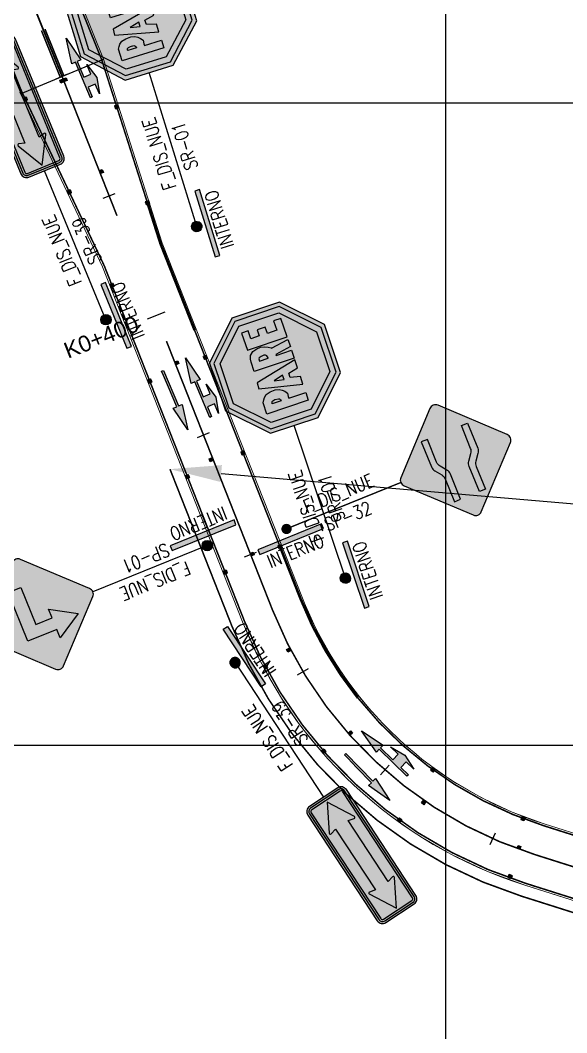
# Model space of a CAD drawing. Header units: metres. Extents: x 5050567 to 5051779, y 2427177 to 2427777.
# Drawn here: x 5051016.9 to 5051059.4, y 2427377.6 to 2427456.4 of the extents above; entities that cross this region are included whole.
import ezdxf
from ezdxf import colors
from ezdxf.entities.mleader import LeaderData, LeaderLine
from ezdxf.enums import TextEntityAlignment as Align
from ezdxf.math import Vec2, Vec3

# ---------------------------------------------------------------- set-up
doc = ezdxf.new("R2010")
doc.units = ezdxf.units.M
doc.linetypes.add('LCA (1m - 1m)', pattern=[2, 1, -1])
for name, color, linetype in [('C-ROAD-EJE PROYECTADO', 1, 'Continuous'), ('CVD-ALI-STA-MIN-CD', 7, 'Continuous'), ('Defensa metálica', 7, 'Continuous'), ('GEN-COORD-PAR', 8, 'Continuous'), ('Sen_Horizontal', 250, 'Continuous'), ('Sen_Vert_Preventivas', 7, 'Continuous'), ('Sen_Vert_Reglamentarias', 7, 'Continuous'), ('SPI-C-ROAD-CNTR-N', 1, 'Continuous'), ('SPI-C-ROAD-STAN-MAJR', 7, 'Continuous'), ('TACHAS', 7, 'Continuous')]:
    doc.layers.add(name, color=color, linetype=linetype)
doc.layers.add('SEN_BASE_DEM', color=7, linetype='Continuous', lineweight=13, true_color=0xffffff)
doc.styles.add('Romans', font='romans.shx', dxfattribs={"height": 2})
doc.styles.get("Standard").update_dxf_attribs({"font": 'simplex.shx'})
doc.styles.add('TEXTO_ACCION_FASE', font='romans.shx', dxfattribs={"width": 0.8})
doc.linetypes.add('FENCELINE2', pattern='A,0.25,-0.1,[132,ltypeshp.shx,S=0.1,R=0,X=-0.1,Y=0],-0.1,1', length=1.45)

# ---------------------------------------------------------------- blocks, each defined once
blk = doc.blocks.new('*U55')
at = {"layer": 'Sen_Horizontal', "true_color": 0xffffff}
h = blk.add_hatch(color=7, dxfattribs=at)
h.dxf.hatch_style = 1
h.paths.add_polyline_path([(0.975, -3.75), (0.675, -5), (0.675, -4.175), (0.075, -4.175), (0.075, -5), (-0.075, -5), (-0.075, -2), (-0.375, -2), (0, 0), (0.375, -2), (0.075, -2), (0.075, -3.325), (0.675, -3.325), (0.675, -2.5)])
at = {"layer": 'Sen_Horizontal', "color": 250, "linetype": 'Continuous'}
blk.add_lwpolyline([(0.975, -3.75), (0.675, -5), (0.675, -4.175), (0.075, -4.175), (0.075, -5), (-0.075, -5), (-0.075, -2), (-0.375, -2), (0, 0), (0.375, -2), (0.075, -2), (0.075, -3.325), (0.675, -3.325), (0.675, -2.5)], close=True, dxfattribs=at)
at = {"layer": 'Sen_Horizontal', "color": 250, "flags": 1}
blk.add_attdef('FASE_ACCIÓN', (2.051, 1.406), '', height=0.4, dxfattribs=at)
blk = doc.blocks.new('th-')
at = {"layer": 'TACHAS', "true_color": 0xffffff}
h = blk.add_hatch(color=7, dxfattribs=at)
h.dxf.hatch_style = 1
h.paths.add_polyline_path([(0, -0.118), (-0.236, -0.118), (-0.236, 0.118), (0, 0.118)])
at = {"layer": 'TACHAS'}
for points in [[(-0.005, 0.112), (-0.076, 0.102), (-0.076, 0.015), (-0.074, 0.013), (-0.005, 0.004)], [(-0.005, -0.002), (-0.076, 0.008), (-0.076, -0.081), (-0.005, -0.11)]]:
    blk.add_hatch(color=1, dxfattribs=at).paths.add_polyline_path(points)
at = {"layer": 'TACHAS', "color": 7, "lineweight": 0, "ltscale": 10}
blk.add_line((-0.076, 0.015), (-0.074, 0.013), dxfattribs=at)
at = {"layer": 'TACHAS', "color": 18, "lineweight": 30, "true_color": 0x000000}
blk.add_lwpolyline([(0, -0.118), (-0.236, -0.118), (-0.236, 0.118), (0, 0.118)], close=True, dxfattribs=at)
at = {"layer": 'TACHAS', "color": 18, "lineweight": 5, "true_color": 0x000000, "const_width": 0.0004}
for points in [[(-0.236, -0.118), (0, -0.118), (0, 0.118), (-0.236, 0.118)], [(-0.082, 0.107), (-0.154, 0.107), (-0.154, -0.085), (-0.082, -0.085)], [(-0.076, -0.081), (-0.005, -0.11), (-0.005, -0.002), (-0.076, 0.008)]]:
    blk.add_lwpolyline(points, close=True, dxfattribs=at)
at = {"layer": 'TACHAS', "color": 18, "lineweight": 5, "true_color": 0x000000}
for points, const_width in [([(-0.236, 0.118), (-0.154, 0.107)], 0.0004), ([(-0.231, 0.112), (-0.231, 0.004)], 0.000182), ([(-0.16, 0.102), (-0.16, 0.004), (-0.231, 0.004)], 0.0004), ([(0, 0.118), (-0.082, 0.107)], 0.0004), ([(-0.005, 0.004), (-0.005, 0.112), (-0.076, 0.102), (-0.076, 0.013), (-0.005, 0.004)], 0.0004), ([(-0.231, -0.11), (-0.231, -0.002), (-0.16, -0.002), (-0.16, -0.081)], 0.0004), ([(-0.231, -0.11), (-0.16, -0.081)], 0.0004), ([(0, -0.118), (-0.082, -0.085)], 0.0004)]:
    blk.add_lwpolyline(points, dxfattribs=dict(at, const_width=const_width))
for points in [[(-0.231, 0.112, 0.0004, 0.0004, 0), (-0.16, 0.102, 0.000182, 0.000182, 0)], [(-0.236, -0.118, 0.0004, 0.0004, 0), (-0.154, -0.085, 0.000182, 0.000182, 0)]]:
    blk.add_lwpolyline(points, format="xyseb", dxfattribs=at)
blk = doc.blocks.new('THAD')
at = {"layer": 'TACHAS'}
h = blk.add_hatch(color=50, dxfattribs=at)
h.paths.add_polyline_path([(-0.118, 0.261), (-0.118, 0.025), (0.118, 0.025), (0.118, 0.261), (0.036, 0.25), (0.036, 0.058), (-0.036, 0.058), (-0.036, 0.25)])
h.paths.add_polyline_path([(-0.042, 0.245), (-0.042, 0.146), (-0.113, 0.146), (-0.113, 0.254)], flags=16)
h.paths.add_polyline_path([(0.042, 0.245), (0.113, 0.254), (0.113, 0.146), (0.042, 0.156)], flags=16)
h.paths.add_polyline_path([(-0.042, 0.141), (-0.042, 0.061), (-0.113, 0.033), (-0.113, 0.141)], flags=16)
h.paths.add_polyline_path([(0.042, 0.15), (0.113, 0.141), (0.113, 0.033), (0.042, 0.061)], flags=16)
for color, points in [(50, [(0.036, 0.25), (0.118, 0.261), (-0.118, 0.261), (-0.036, 0.25)]), (40, [(-0.113, 0.146), (-0.042, 0.146), (-0.042, 0.245), (-0.113, 0.254)]), (40, [(-0.042, 0.141), (-0.113, 0.141), (-0.113, 0.033), (-0.042, 0.061)]), (40, [(0.042, 0.245), (0.042, 0.157), (0.044, 0.156), (0.113, 0.146), (0.113, 0.254)]), (40, [(0.042, 0.15), (0.042, 0.061), (0.113, 0.033), (0.113, 0.141)]), (50, [(0.036, -0.05), (0.118, -0.039), (-0.118, -0.039), (-0.036, -0.05)]), (40, [(-0.113, -0.154), (-0.042, -0.154), (-0.042, -0.055), (-0.113, -0.046)]), (40, [(-0.042, -0.159), (-0.113, -0.159), (-0.113, -0.267), (-0.042, -0.239)]), (40, [(0.042, -0.055), (0.042, -0.143), (0.044, -0.144), (0.113, -0.154), (0.113, -0.046)]), (40, [(0.042, -0.15), (0.042, -0.239), (0.113, -0.267), (0.113, -0.159)])]:
    blk.add_hatch(color=color, dxfattribs=at).paths.add_polyline_path(points)
for points in [[(-0.036, 0.25), (-0.036, 0.058), (0.036, 0.058), (0.036, 0.25)], [(-0.036, -0.05), (-0.036, -0.242), (0.036, -0.242), (0.036, -0.05)]]:
    blk.add_hatch(color=50, dxfattribs=at).paths.add_polyline_path(points, flags=17)
h = blk.add_hatch(color=50, dxfattribs=at)
h.paths.add_polyline_path([(-0.118, -0.039), (-0.118, -0.275), (0.118, -0.275), (0.118, -0.039), (0.036, -0.05), (0.036, -0.242), (-0.036, -0.242), (-0.036, -0.05)])
h.paths.add_polyline_path([(-0.042, -0.055), (-0.042, -0.154), (-0.113, -0.154), (-0.113, -0.046)], flags=16)
h.paths.add_polyline_path([(0.042, -0.055), (0.113, -0.046), (0.113, -0.154), (0.042, -0.144)], flags=16)
h.paths.add_polyline_path([(-0.042, -0.159), (-0.042, -0.239), (-0.113, -0.267), (-0.113, -0.159)], flags=16)
h.paths.add_polyline_path([(0.042, -0.15), (0.113, -0.159), (0.113, -0.267), (0.042, -0.239)], flags=16)
at = {"layer": 'TACHAS', "color": 7, "lineweight": 0, "ltscale": 10}
for p, q in [((0.042, 0.157), (0.044, 0.156)), ((0.042, -0.143), (0.044, -0.144))]:
    blk.add_line(p, q, dxfattribs=at)
at = {"layer": 'TACHAS', "color": 7, "true_color": 0xffffff}
for points in [[(0.118, 0.025), (-0.118, 0.025), (-0.118, 0.261), (0.118, 0.261)], [(0.118, -0.275), (-0.118, -0.275), (-0.118, -0.039), (0.118, -0.039)]]:
    blk.add_lwpolyline(points, close=True, dxfattribs=at)
at = {"layer": 'TACHAS', "color": 18, "lineweight": 0, "true_color": 0x000000, "const_width": 0.0004}
for points in [[(-0.118, 0.025), (0.118, 0.025), (0.118, 0.261), (-0.118, 0.261)], [(0.036, 0.25), (-0.036, 0.25), (-0.036, 0.058), (0.036, 0.058)], [(0.042, 0.061), (0.113, 0.033), (0.113, 0.141), (0.042, 0.15)], [(-0.118, -0.275), (0.118, -0.275), (0.118, -0.039), (-0.118, -0.039)], [(0.036, -0.05), (-0.036, -0.05), (-0.036, -0.242), (0.036, -0.242)], [(0.042, -0.239), (0.113, -0.267), (0.113, -0.159), (0.042, -0.15)]]:
    blk.add_lwpolyline(points, close=True, dxfattribs=at)
for points in [[(-0.118, 0.261), (-0.036, 0.25)], [(-0.118, 0.025), (-0.036, 0.058)], [(-0.042, 0.245), (-0.042, 0.146), (-0.113, 0.146)], [(-0.113, 0.033), (-0.113, 0.141), (-0.042, 0.141), (-0.042, 0.061)], [(-0.113, 0.033), (-0.042, 0.061)], [(0.118, 0.261), (0.036, 0.25)], [(0.118, 0.025), (0.036, 0.058)], [(0.113, 0.146), (0.113, 0.254), (0.042, 0.245), (0.042, 0.156), (0.113, 0.146)], [(-0.118, -0.039), (-0.036, -0.05)], [(-0.118, -0.275), (-0.036, -0.242)], [(-0.042, -0.055), (-0.042, -0.154), (-0.113, -0.154)], [(-0.113, -0.267), (-0.113, -0.159), (-0.042, -0.159), (-0.042, -0.239)], [(-0.113, -0.267), (-0.042, -0.239)], [(0.118, -0.039), (0.036, -0.05)], [(0.118, -0.275), (0.036, -0.242)], [(0.113, -0.154), (0.113, -0.046), (0.042, -0.055), (0.042, -0.144), (0.113, -0.154)]]:
    blk.add_lwpolyline(points, dxfattribs=at)
at = {"layer": 'TACHAS', "color": 18, "lineweight": 0, "true_color": 0x000000}
for points in [[(-0.113, 0.254, 0.0004, 0.0004, 0), (-0.042, 0.245, 0.000182, 0.000182, 0)], [(-0.113, -0.046, 0.0004, 0.0004, 0), (-0.042, -0.055, 0.000182, 0.000182, 0)]]:
    blk.add_lwpolyline(points, format="xyseb", dxfattribs=at)
blk = doc.blocks.new('THA')
at = {"layer": 'TACHAS'}
h = blk.add_hatch(color=50, dxfattribs=at)
h.paths.add_polyline_path([(-0.118, 0.107), (-0.118, -0.129), (0.118, -0.129), (0.118, 0.107), (0.036, 0.096), (0.036, -0.096), (-0.036, -0.096), (-0.036, 0.096)])
h.paths.add_polyline_path([(-0.042, 0.091), (-0.042, -0.007), (-0.113, -0.007), (-0.113, 0.101)], flags=16)
h.paths.add_polyline_path([(0.042, 0.091), (0.113, 0.101), (0.113, -0.007), (0.042, 0.002)], flags=16)
h.paths.add_polyline_path([(-0.042, -0.013), (-0.042, -0.092), (-0.113, -0.121), (-0.113, -0.013)], flags=16)
h.paths.add_polyline_path([(0.042, -0.003), (0.113, -0.013), (0.113, -0.121), (0.042, -0.092)], flags=16)
for color, points in [(50, [(0.036, 0.096), (0.118, 0.107), (-0.118, 0.107), (-0.036, 0.096)]), (40, [(-0.113, -0.007), (-0.042, -0.007), (-0.042, 0.091), (-0.113, 0.101)]), (40, [(0.042, 0.091), (0.042, 0.004), (0.044, 0.002), (0.113, -0.007), (0.113, 0.101)]), (40, [(-0.042, -0.013), (-0.113, -0.013), (-0.113, -0.121), (-0.042, -0.092)]), (40, [(0.042, -0.003), (0.042, -0.092), (0.113, -0.121), (0.113, -0.013)])]:
    blk.add_hatch(color=color, dxfattribs=at).paths.add_polyline_path(points)
blk.add_hatch(color=50, dxfattribs=at).paths.add_polyline_path([(-0.036, 0.096), (-0.036, -0.096), (0.036, -0.096), (0.036, 0.096)], flags=17)
at = {"layer": 'TACHAS', "color": 7, "lineweight": 0, "ltscale": 10}
blk.add_line((0.042, 0.004), (0.044, 0.002), dxfattribs=at)
at = {"layer": 'TACHAS', "color": 7, "true_color": 0xffffff}
blk.add_lwpolyline([(0.118, -0.129), (-0.118, -0.129), (-0.118, 0.107), (0.118, 0.107)], close=True, dxfattribs=at)
at = {"layer": 'TACHAS', "color": 18, "lineweight": 0, "true_color": 0x000000, "const_width": 0.0004}
for points in [[(-0.118, -0.129), (0.118, -0.129), (0.118, 0.107), (-0.118, 0.107)], [(0.036, 0.096), (-0.036, 0.096), (-0.036, -0.096), (0.036, -0.096)], [(0.042, -0.092), (0.113, -0.121), (0.113, -0.013), (0.042, -0.003)]]:
    blk.add_lwpolyline(points, close=True, dxfattribs=at)
for points in [[(-0.118, 0.107), (-0.036, 0.096)], [(-0.042, 0.091), (-0.042, -0.007), (-0.113, -0.007)], [(0.118, 0.107), (0.036, 0.096)], [(0.113, -0.007), (0.113, 0.101), (0.042, 0.091), (0.042, 0.002), (0.113, -0.007)], [(-0.118, -0.129), (-0.036, -0.096)], [(-0.113, -0.121), (-0.113, -0.013), (-0.042, -0.013), (-0.042, -0.092)], [(-0.113, -0.121), (-0.042, -0.092)], [(0.118, -0.129), (0.036, -0.096)]]:
    blk.add_lwpolyline(points, dxfattribs=at)
at = {"layer": 'TACHAS', "color": 18, "lineweight": 0, "true_color": 0x000000}
blk.add_lwpolyline([(-0.113, 0.101, 0.0004, 0.0004, 0), (-0.042, 0.091, 0.000182, 0.000182, 0)], format="xyseb", dxfattribs=at)
blk = doc.blocks.new('*U65')
at = {"layer": 'Sen_Horizontal', "true_color": 0xffffff}
h = blk.add_hatch(color=7, dxfattribs=at)
h.dxf.hatch_style = 1
h.paths.add_polyline_path([(0.075, -4.65), (0.075, -5), (-0.075, -5), (-0.075, -2), (-0.375, -2), (0, 0), (0.375, -2), (0.075, -2), (0.075, -3.65)])
at = {"layer": 'Sen_Horizontal', "color": 250, "linetype": 'Continuous'}
for points in [[(0.075, -4.65), (0.075, -5), (-0.075, -5), (-0.075, -2), (-0.375, -2), (0, 0), (0.375, -2), (0.075, -2), (0.075, -3.65)], [(0.075, -3.65), (0.075, -3.65)]]:
    blk.add_lwpolyline(points, close=True, dxfattribs=at)
at = {"layer": 'Sen_Horizontal', "flags": 1}
blk.add_attdef('FASE_ACCIÓN', (2.051, 1.406), '', height=0.4, dxfattribs=at)
blk = doc.blocks.new('*U83')
h = blk.add_hatch(color=40)
edge = h.paths.add_edge_path()
edge.add_line((18.186, -5.586), (23.348, -0.424))
edge.add_arc((22.924, 0), 0.6, 315, 405)
edge.add_line((23.348, 0.424), (18.186, 5.586))
edge.add_arc((17.762, 5.162), 0.6, 45, 135)
edge.add_line((17.338, 5.586), (12.176, 0.424))
edge.add_arc((12.6, 0), 0.6, 135, 225)
edge.add_line((12.176, -0.424), (17.338, -5.586))
edge.add_arc((17.762, -5.162), 0.6, 225, 315)
at = {"true_color": 0x000000}
h = blk.add_hatch(color=18, dxfattribs=at)
edge = h.paths.add_edge_path()
edge.add_line((18.08, -5.48), (23.242, -0.318))
edge.add_arc((22.924, 0), 0.45, 315, 405)
edge.add_line((23.242, 0.318), (18.08, 5.48))
edge.add_arc((17.762, 5.162), 0.45, 45, 135)
edge.add_line((17.444, 5.48), (12.282, 0.318))
edge.add_arc((12.6, 0), 0.45, 135, 225)
edge.add_line((12.282, -0.318), (17.444, -5.48))
edge.add_arc((17.762, -5.162), 0.45, 225, 315)
edge = h.paths.add_edge_path(flags=16)
edge.add_line((17.974, -5.374), (23.136, -0.212))
edge.add_arc((22.924, 0), 0.3, 315, 405)
edge.add_line((23.136, 0.212), (17.974, 5.374))
edge.add_arc((17.762, 5.162), 0.3, 45, 135)
edge.add_line((17.55, 5.374), (12.388, 0.212))
edge.add_arc((12.6, 0), 0.3, 135, 225)
edge.add_line((12.388, -0.212), (17.55, -5.374))
edge.add_arc((17.762, -5.162), 0.3, 225, 315)
blk.add_hatch(color=18, dxfattribs=at).paths.add_polyline_path([(14.133, 1.409), (16.625, 2.944), (16.625, 2.054), (19.667, 2.054), (19.667, -3.041), (18.343, -3.041), (18.343, 0.854), (16.625, 0.854), (16.625, -0.08)])
h = blk.add_hatch(color=250)
edge = h.paths.add_edge_path()
edge.add_ellipse((0, 0), major_axis=(-0.358, 0.358), ratio=1, start_angle=225, end_angle=225)
blk.add_hatch(color=250).paths.add_polyline_path([(3.351, -0.833), (-3.351, -0.833), (-3.351, -1.326), (3.351, -1.326)])
at = {"color": 18, "linetype": 'Continuous', "lineweight": -3, "true_color": 0x000000}
blk.add_lwpolyline([(17.338, -5.586, 0.414214), (18.186, -5.586), (23.348, -0.424, 0.414214), (23.348, 0.424), (18.186, 5.586, 0.414214), (17.338, 5.586), (12.176, 0.424, 0.414214), (12.176, -0.424)], format="xyb", close=True, dxfattribs=at)
at = {"color": 18, "true_color": 0x000000}
blk.add_lwpolyline([(14.133, 1.409), (16.625, 2.944), (16.625, 2.054), (19.667, 2.054), (19.667, -3.041), (18.343, -3.041), (18.343, 0.854), (16.625, 0.854), (16.625, -0.08)], close=True, dxfattribs=at)
at = {"color": 250}
blk.add_lwpolyline([(-3.351, -0.833), (-3.351, -1.326), (3.351, -1.326), (3.351, -0.833)], close=True, dxfattribs=at)
blk.add_lwpolyline([(0, 0), (12, 0)], dxfattribs=at)
blk.add_ellipse((0, 0), major_axis=(-0.358, 0.358), ratio=1, start_param=3.926991, end_param=10.210176, dxfattribs=at)
at = {"style": 'TEXTO_ACCION_FASE', "width": 0.8}
blk.add_text('SP-01', height=1.3, dxfattribs=at).set_placement((6, -1.1), align=Align.MIDDLE_CENTER)
for tag, p in [('FASE_ACCION', (6, 1.3)), ('INTERNO', (0, -2.3))]:
    blk.add_attdef(tag, text='', height=1.3, dxfattribs=at).set_placement(p, align=Align.MIDDLE_CENTER)
blk = doc.blocks.new('*U98')
h = blk.add_hatch(color=40)
edge = h.paths.add_edge_path()
edge.add_line((18.186, -5.586), (23.348, -0.424))
edge.add_arc((22.924, 0), 0.6, 315, 405)
edge.add_line((23.348, 0.424), (18.186, 5.586))
edge.add_arc((17.762, 5.162), 0.6, 45, 135)
edge.add_line((17.338, 5.586), (12.176, 0.424))
edge.add_arc((12.6, 0), 0.6, 135, 225)
edge.add_line((12.176, -0.424), (17.338, -5.586))
edge.add_arc((17.762, -5.162), 0.6, 225, 315)
h = blk.add_hatch(color=40)
edge = h.paths.add_edge_path()
edge.add_line((18.186, -5.586), (23.348, -0.424))
edge.add_arc((22.924, 0), 0.6, 315, 405)
edge.add_line((23.348, 0.424), (18.186, 5.586))
edge.add_arc((17.762, 5.162), 0.6, 45, 135)
edge.add_line((17.338, 5.586), (12.176, 0.424))
edge.add_arc((12.6, 0), 0.6, 135, 225)
edge.add_line((12.176, -0.424), (17.338, -5.586))
edge.add_arc((17.762, -5.162), 0.6, 225, 315)
h = blk.add_hatch(color=250)
edge = h.paths.add_edge_path()
edge.add_line((18.08, -5.48), (23.242, -0.318))
edge.add_arc((22.924, 0), 0.45, 315, 405)
edge.add_line((23.242, 0.318), (18.08, 5.48))
edge.add_arc((17.762, 5.162), 0.45, 45, 135)
edge.add_line((17.444, 5.48), (12.282, 0.318))
edge.add_arc((12.6, 0), 0.45, 135, 225)
edge.add_line((12.282, -0.318), (17.444, -5.48))
edge.add_arc((17.762, -5.162), 0.45, 225, 315)
edge = h.paths.add_edge_path(flags=16)
edge.add_line((17.974, -5.374), (23.136, -0.212))
edge.add_arc((22.924, 0), 0.3, 315, 405)
edge.add_line((23.136, 0.212), (17.974, 5.374))
edge.add_arc((17.762, 5.162), 0.3, 45, 135)
edge.add_line((17.55, 5.374), (12.388, 0.212))
edge.add_arc((12.6, 0), 0.3, 135, 225)
edge.add_line((12.388, -0.212), (17.55, -5.374))
edge.add_arc((17.762, -5.162), 0.3, 225, 315)
h = blk.add_hatch(color=250)
edge = h.paths.add_edge_path()
edge.add_line((18.08, -5.48), (23.242, -0.318))
edge.add_arc((22.924, 0), 0.45, 315, 405)
edge.add_line((23.242, 0.318), (18.08, 5.48))
edge.add_arc((17.762, 5.162), 0.45, 45, 135)
edge.add_line((17.444, 5.48), (12.282, 0.318))
edge.add_arc((12.6, 0), 0.45, 135, 225)
edge.add_line((12.282, -0.318), (17.444, -5.48))
edge.add_arc((17.762, -5.162), 0.45, 225, 315)
edge = h.paths.add_edge_path(flags=16)
edge.add_line((17.974, -5.374), (23.136, -0.212))
edge.add_arc((22.924, 0), 0.3, 315, 405)
edge.add_line((23.136, 0.212), (17.974, 5.374))
edge.add_arc((17.762, 5.162), 0.3, 45, 135)
edge.add_line((17.55, 5.374), (12.388, 0.212))
edge.add_arc((12.6, 0), 0.3, 135, 225)
edge.add_line((12.388, -0.212), (17.55, -5.374))
edge.add_arc((17.762, -5.162), 0.3, 225, 315)
at = {"true_color": 0x000000}
h = blk.add_hatch(color=18, dxfattribs=at)
edge = h.paths.add_edge_path()
edge.add_line((16.777, -3.7), (16.777, -1.072))
edge.add_arc((15.977, -1.072), 0.8, 0, 37.56859)
edge.add_line((16.611, -0.584), (16.143, 0.024))
edge.add_arc((16.777, 0.512), 0.8, 180, 217.56859, ccw=False)
edge.add_line((15.977, 0.512), (15.977, 2.9))
edge.add_line((15.977, 2.9), (15.337, 2.9))
edge.add_line((15.337, 2.9), (15.337, 0.272))
edge.add_arc((16.137, 0.272), 0.8, 180, 217.56859)
edge.add_line((15.503, -0.216), (15.971, -0.824))
edge.add_arc((15.337, -1.312), 0.8, 0, 37.56859, ccw=False)
edge.add_line((16.137, -1.312), (16.137, -3.7))
edge.add_line((16.137, -3.7), (16.777, -3.7))
edge = h.paths.add_edge_path()
edge.add_line((18.747, -3.7), (18.747, -1.072))
edge.add_arc((19.547, -1.072), 0.8, 142.43141, 180, ccw=False)
edge.add_line((18.913, -0.584), (19.381, 0.024))
edge.add_arc((18.747, 0.512), 0.8, 322.43141, 360)
edge.add_line((19.547, 0.512), (19.547, 2.9))
edge.add_line((19.547, 2.9), (20.187, 2.9))
edge.add_line((20.187, 2.9), (20.187, 0.272))
edge.add_arc((19.387, 0.272), 0.8, -37.56859, 0, ccw=False)
edge.add_line((20.021, -0.216), (19.553, -0.824))
edge.add_arc((20.187, -1.312), 0.8, 142.43141, 180)
edge.add_line((19.387, -1.312), (19.387, -3.7))
edge.add_line((19.387, -3.7), (18.747, -3.7))
h = blk.add_hatch(color=18, dxfattribs=at)
edge = h.paths.add_edge_path()
edge.add_line((16.777, -3.7), (16.777, -1.072))
edge.add_arc((15.977, -1.072), 0.8, 360, 397.56859)
edge.add_line((16.611, -0.584), (16.143, 0.024))
edge.add_arc((16.777, 0.512), 0.8, 180, 217.56859, ccw=False)
edge.add_line((15.977, 0.512), (15.977, 2.9))
edge.add_line((15.977, 2.9), (15.337, 2.9))
edge.add_line((15.337, 2.9), (15.337, 0.272))
edge.add_arc((16.137, 0.272), 0.8, 180, 217.56859)
edge.add_line((15.503, -0.216), (15.971, -0.824))
edge.add_arc((15.337, -1.312), 0.8, 0, 37.56859, ccw=False)
edge.add_line((16.137, -1.312), (16.137, -3.7))
edge.add_line((16.137, -3.7), (16.777, -3.7))
edge = h.paths.add_edge_path()
edge.add_line((18.747, -3.7), (18.747, -1.072))
edge.add_arc((19.547, -1.072), 0.8, 142.43141, 180, ccw=False)
edge.add_line((18.913, -0.584), (19.381, 0.024))
edge.add_arc((18.747, 0.512), 0.8, 322.43141, 360)
edge.add_line((19.547, 0.512), (19.547, 2.9))
edge.add_line((19.547, 2.9), (20.187, 2.9))
edge.add_line((20.187, 2.9), (20.187, 0.272))
edge.add_arc((19.387, 0.272), 0.8, -37.56859, 0, ccw=False)
edge.add_line((20.021, -0.216), (19.553, -0.824))
edge.add_arc((20.187, -1.312), 0.8, 142.43141, 180)
edge.add_line((19.387, -1.312), (19.387, -3.7))
edge.add_line((19.387, -3.7), (18.747, -3.7))
blk.add_hatch(color=250).paths.add_polyline_path([(3.351, -0.833), (-3.351, -0.833), (-3.351, -1.326), (3.351, -1.326)])
at = {"color": 18, "linetype": 'Continuous', "lineweight": -3, "true_color": 0x000000}
blk.add_lwpolyline([(17.338, -5.586, 0.414214), (18.186, -5.586), (23.348, -0.424, 0.414214), (23.348, 0.424), (18.186, 5.586, 0.414214), (17.338, 5.586), (12.176, 0.424, 0.414214), (12.176, -0.424)], format="xyb", close=True, dxfattribs=at)
blk.add_lwpolyline([(17.338, -5.586, 0.414214), (18.186, -5.586), (23.348, -0.424, 0.414214), (23.348, 0.424), (18.186, 5.586, 0.414214), (17.338, 5.586), (12.176, 0.424, 0.414214), (12.176, -0.424)], format="xyb", close=True, dxfattribs=at)
at = {"color": 18, "true_color": 0x000000}
for points in [[(16.777, -3.7), (16.777, -1.072, 0.165408), (16.611, -0.584), (16.143, 0.024, -0.165408), (15.977, 0.512), (15.977, 2.9), (15.337, 2.9), (15.337, 0.272, 0.165408), (15.503, -0.216), (15.971, -0.824, -0.165408), (16.137, -1.312), (16.137, -3.7)], [(16.777, -3.7), (16.777, -1.072, 0.165408), (16.611, -0.584), (16.143, 0.024, -0.165408), (15.977, 0.512), (15.977, 2.9), (15.337, 2.9), (15.337, 0.272, 0.165408), (15.503, -0.216), (15.971, -0.824, -0.165408), (16.137, -1.312), (16.137, -3.7)], [(18.747, -3.7), (18.747, -1.072, -0.165408), (18.913, -0.584), (19.381, 0.024, 0.165408), (19.547, 0.512), (19.547, 2.9), (20.187, 2.9), (20.187, 0.272, -0.165408), (20.021, -0.216), (19.553, -0.824, 0.165408), (19.387, -1.312), (19.387, -3.7)], [(18.747, -3.7), (18.747, -1.072, -0.165408), (18.913, -0.584), (19.381, 0.024, 0.165408), (19.547, 0.512), (19.547, 2.9), (20.187, 2.9), (20.187, 0.272, -0.165408), (20.021, -0.216), (19.553, -0.824, 0.165408), (19.387, -1.312), (19.387, -3.7)]]:
    blk.add_lwpolyline(points, format="xyb", close=True, dxfattribs=at)
at = {"color": 250, "const_width": 0.5}
blk.add_lwpolyline([(0.25, 0, 1), (-0.25, 0, 1)], format="xyb", close=True, dxfattribs=at)
at = {"color": 250}
for points in [[(-3.351, -0.833), (-3.351, -1.326), (3.351, -1.326), (3.351, -0.833)], [(0, 0), (12, 0)]]:
    blk.add_lwpolyline(points, close=True, dxfattribs=at)
at = {"style": 'TEXTO_ACCION_FASE', "width": 0.8}
blk.add_text('SP-32', height=1.3, dxfattribs=at).set_placement((6, -1.1), align=Align.MIDDLE_CENTER)
for tag, p in [('FASE_ACCION', (6, 1.3)), ('INTERNO', (0, -2.3))]:
    blk.add_attdef(tag, text='', height=1.3, dxfattribs=at).set_placement(p, align=Align.MIDDLE_CENTER)
blk = doc.blocks.new('*U102')
at = {"true_color": 0x000000}
h = blk.add_hatch(color=18, dxfattribs=at)
edge = h.paths.add_edge_path(flags=16)
edge.add_arc((25.921, -1.374), 0.1, 166.34226, 299.11389)
edge.add_line((25.97, -1.462), (28.595, 0))
edge.add_line((28.595, 0), (25.97, 1.462))
edge.add_arc((25.921, 1.374), 0.1, 60.88611, 193.65774)
edge.add_line((25.824, 1.351), (25.97, 0.75))
edge.add_line((25.97, 0.75), (18.895, 0.75))
edge.add_line((18.895, 0.75), (19.041, 1.351))
edge.add_arc((18.944, 1.374), 0.1, 346.34226, 479.11389)
edge.add_line((18.895, 1.462), (16.27, 0))
edge.add_line((16.27, 0), (18.895, -1.462))
edge.add_arc((18.944, -1.374), 0.1, 240.88611, 373.65774)
edge.add_line((19.041, -1.351), (18.895, -0.75))
edge.add_line((18.895, -0.75), (25.97, -0.75))
edge.add_line((25.97, -0.75), (25.824, -1.351))
edge = h.paths.add_edge_path()
edge.add_arc((28.594, -1.65), 0.6, 270, 360)
edge.add_line((29.194, -1.65), (29.194, 1.65))
edge.add_arc((28.594, 1.65), 0.6, 0, 90)
edge.add_line((28.594, 2.25), (16.271, 2.25))
edge.add_arc((16.271, 1.65), 0.6, 90, 180)
edge.add_line((15.671, 1.65), (15.671, -1.65))
edge.add_arc((16.271, -1.65), 0.6, 180, 270)
edge.add_line((16.271, -2.25), (28.594, -2.25))
at = {"true_color": 0xffffff}
h = blk.add_hatch(color=7, dxfattribs=at)
edge = h.paths.add_edge_path(flags=16)
edge.add_arc((28.594, -1.65), 0.2, 270, 360)
edge.add_line((28.794, -1.65), (28.794, 1.65))
edge.add_arc((28.594, 1.65), 0.2, 0, 90)
edge.add_line((28.594, 1.85), (16.271, 1.85))
edge.add_arc((16.271, 1.65), 0.2, 90, 180)
edge.add_line((16.071, 1.65), (16.071, -1.65))
edge.add_arc((16.271, -1.65), 0.2, 180, 270)
edge.add_line((16.271, -1.85), (28.594, -1.85))
edge = h.paths.add_edge_path()
edge.add_arc((28.594, -1.65), 0.4, 270, 360)
edge.add_line((28.994, -1.65), (28.994, 1.65))
edge.add_arc((28.594, 1.65), 0.4, 0, 90)
edge.add_line((28.594, 2.05), (16.271, 2.05))
edge.add_arc((16.271, 1.65), 0.4, 90, 180)
edge.add_line((15.871, 1.65), (15.871, -1.65))
edge.add_arc((16.271, -1.65), 0.4, 180, 270)
edge.add_line((16.271, -2.05), (28.594, -2.05))
blk.add_hatch(color=7, dxfattribs=at).paths.add_polyline_path([(18.895, 0.75), (19.041, 1.351, 0.654205), (18.895, 1.462), (16.27, 0), (18.895, -1.462, 0.654205), (19.041, -1.351), (18.895, -0.75), (25.97, -0.75), (25.824, -1.351, 0.654205), (25.97, -1.462), (28.595, 0), (25.97, 1.462, 0.654205), (25.824, 1.351), (25.97, 0.75)])
h = blk.add_hatch(color=250)
edge = h.paths.add_edge_path()
edge.add_ellipse((0, 0), major_axis=(-0.358, 0.358), ratio=1, start_angle=225, end_angle=225)
blk.add_hatch(color=250).paths.add_polyline_path([(3.351, -0.833), (-3.351, -0.833), (-3.351, -1.326), (3.351, -1.326)])
at = {"color": 18, "linetype": 'Continuous', "lineweight": -3, "true_color": 0x000000}
for points in [[(28.594, -2.25, 0.414214), (29.194, -1.65), (29.194, 1.65, 0.414214), (28.594, 2.25), (16.271, 2.25, 0.414214), (15.671, 1.65), (15.671, -1.65, 0.414214), (16.271, -2.25)], [(28.594, -2.05, 0.414214), (28.994, -1.65), (28.994, 1.65, 0.414214), (28.594, 2.05), (16.271, 2.05, 0.414214), (15.871, 1.65), (15.871, -1.65, 0.414214), (16.271, -2.05)], [(28.594, -1.85, 0.414214), (28.794, -1.65), (28.794, 1.65, 0.414214), (28.594, 1.85), (16.271, 1.85, 0.414214), (16.071, 1.65), (16.071, -1.65, 0.414214), (16.271, -1.85)]]:
    blk.add_lwpolyline(points, format="xyb", close=True, dxfattribs=at)
at = {"color": 18, "true_color": 0x000000}
blk.add_lwpolyline([(25.824, -1.351, 0.654205), (25.97, -1.462), (28.595, 0), (25.97, 1.462, 0.654205), (25.824, 1.351), (25.97, 0.75), (18.895, 0.75), (19.041, 1.351, 0.654205), (18.895, 1.462), (16.27, 0), (18.895, -1.462, 0.654205), (19.041, -1.351), (18.895, -0.75), (25.97, -0.75)], format="xyb", close=True, dxfattribs=at)
at = {"color": 250}
blk.add_lwpolyline([(-3.351, -0.833), (-3.351, -1.326), (3.351, -1.326), (3.351, -0.833)], close=True, dxfattribs=at)
blk.add_lwpolyline([(0, 0), (15.671, 0)], dxfattribs=at)
blk.add_ellipse((0, 0), major_axis=(-0.358, 0.358), ratio=1, start_param=3.926991, end_param=10.210176, dxfattribs=at)
at = {"style": 'TEXTO_ACCION_FASE', "width": 0.8}
blk.add_text('SR-39', height=1.3, dxfattribs=at).set_placement((7.835, -1.2), align=Align.MIDDLE_CENTER)
for tag, p in [('FASE_ACCION', (7.835, 1.396)), ('INTERNO', (0, -2.3))]:
    blk.add_attdef(tag, text='', height=1.3, dxfattribs=at).set_placement(p, align=Align.MIDDLE_CENTER)
blk = doc.blocks.new('*U103')
at = {"true_color": 0x000000}
h = blk.add_hatch(color=18, dxfattribs=at)
edge = h.paths.add_edge_path(flags=16)
edge.add_arc((-18.944, -1.374), 0.1, 166.34226, 299.11389)
edge.add_line((-18.895, -1.462), (-16.27, 0))
edge.add_line((-16.27, 0), (-18.895, 1.462))
edge.add_arc((-18.944, 1.374), 0.1, 60.88611, 193.65774)
edge.add_line((-19.041, 1.351), (-18.895, 0.75))
edge.add_line((-18.895, 0.75), (-25.97, 0.75))
edge.add_line((-25.97, 0.75), (-25.824, 1.351))
edge.add_arc((-25.921, 1.374), 0.1, 346.34226, 479.11389)
edge.add_line((-25.97, 1.462), (-28.595, 0))
edge.add_line((-28.595, 0), (-25.97, -1.462))
edge.add_arc((-25.921, -1.374), 0.1, 240.88611, 373.65774)
edge.add_line((-25.824, -1.351), (-25.97, -0.75))
edge.add_line((-25.97, -0.75), (-18.895, -0.75))
edge.add_line((-18.895, -0.75), (-19.041, -1.351))
edge = h.paths.add_edge_path()
edge.add_arc((-16.271, -1.65), 0.6, 270, 360)
edge.add_line((-15.671, -1.65), (-15.671, 1.65))
edge.add_arc((-16.271, 1.65), 0.6, 0, 90)
edge.add_line((-16.271, 2.25), (-28.594, 2.25))
edge.add_arc((-28.594, 1.65), 0.6, 90, 180)
edge.add_line((-29.194, 1.65), (-29.194, -1.65))
edge.add_arc((-28.594, -1.65), 0.6, 180, 270)
edge.add_line((-28.594, -2.25), (-16.271, -2.25))
at = {"true_color": 0xffffff}
h = blk.add_hatch(color=7, dxfattribs=at)
edge = h.paths.add_edge_path(flags=16)
edge.add_arc((-16.271, -1.65), 0.2, 270, 360)
edge.add_line((-16.071, -1.65), (-16.071, 1.65))
edge.add_arc((-16.271, 1.65), 0.2, 0, 90)
edge.add_line((-16.271, 1.85), (-28.594, 1.85))
edge.add_arc((-28.594, 1.65), 0.2, 90, 180)
edge.add_line((-28.794, 1.65), (-28.794, -1.65))
edge.add_arc((-28.594, -1.65), 0.2, 180, 270)
edge.add_line((-28.594, -1.85), (-16.271, -1.85))
edge = h.paths.add_edge_path()
edge.add_arc((-16.271, -1.65), 0.4, 270, 360)
edge.add_line((-15.871, -1.65), (-15.871, 1.65))
edge.add_arc((-16.271, 1.65), 0.4, 0, 90)
edge.add_line((-16.271, 2.05), (-28.594, 2.05))
edge.add_arc((-28.594, 1.65), 0.4, 90, 180)
edge.add_line((-28.994, 1.65), (-28.994, -1.65))
edge.add_arc((-28.594, -1.65), 0.4, 180, 270)
edge.add_line((-28.594, -2.05), (-16.271, -2.05))
blk.add_hatch(color=7, dxfattribs=at).paths.add_polyline_path([(-25.97, 0.75), (-25.824, 1.351, 0.654205), (-25.97, 1.462), (-28.595, 0), (-25.97, -1.462, 0.654205), (-25.824, -1.351), (-25.97, -0.75), (-18.895, -0.75), (-19.041, -1.351, 0.654205), (-18.895, -1.462), (-16.27, 0), (-18.895, 1.462, 0.654205), (-19.041, 1.351), (-18.895, 0.75)])
h = blk.add_hatch(color=250)
edge = h.paths.add_edge_path()
edge.add_ellipse((0, 0), major_axis=(0.358, 0.358), ratio=1, start_angle=135, end_angle=135, ccw=False)
blk.add_hatch(color=250).paths.add_polyline_path([(-3.351, -0.833), (3.351, -0.833), (3.351, -1.326), (-3.351, -1.326)])
at = {"color": 18, "linetype": 'Continuous', "lineweight": -3, "true_color": 0x000000}
for points in [[(-16.271, -2.25, 0.414214), (-15.671, -1.65), (-15.671, 1.65, 0.414214), (-16.271, 2.25), (-28.594, 2.25, 0.414214), (-29.194, 1.65), (-29.194, -1.65, 0.414214), (-28.594, -2.25)], [(-16.271, -2.05, 0.414214), (-15.871, -1.65), (-15.871, 1.65, 0.414214), (-16.271, 2.05), (-28.594, 2.05, 0.414214), (-28.994, 1.65), (-28.994, -1.65, 0.414214), (-28.594, -2.05)], [(-16.271, -1.85, 0.414214), (-16.071, -1.65), (-16.071, 1.65, 0.414214), (-16.271, 1.85), (-28.594, 1.85, 0.414214), (-28.794, 1.65), (-28.794, -1.65, 0.414214), (-28.594, -1.85)]]:
    blk.add_lwpolyline(points, format="xyb", close=True, dxfattribs=at)
at = {"color": 18, "true_color": 0x000000}
blk.add_lwpolyline([(-19.041, -1.351, 0.654205), (-18.895, -1.462), (-16.27, 0), (-18.895, 1.462, 0.654205), (-19.041, 1.351), (-18.895, 0.75), (-25.97, 0.75), (-25.824, 1.351, 0.654205), (-25.97, 1.462), (-28.595, 0), (-25.97, -1.462, 0.654205), (-25.824, -1.351), (-25.97, -0.75), (-18.895, -0.75)], format="xyb", close=True, dxfattribs=at)
at = {"color": 250}
blk.add_lwpolyline([(0, 0), (-15.671, 0)], dxfattribs=at)
blk.add_lwpolyline([(3.351, -0.833), (3.351, -1.326), (-3.351, -1.326), (-3.351, -0.833)], close=True, dxfattribs=at)
at = {"color": 250, "extrusion": (0, 0, -1)}
blk.add_ellipse((0, 0), major_axis=(0.358, 0.358), ratio=1, start_param=3.926991, end_param=10.210176, dxfattribs=at)
at = {"style": 'TEXTO_ACCION_FASE', "width": 0.8}
blk.add_text('SR-39', height=1.3, dxfattribs=at).set_placement((-7.835, -1.2), align=Align.MIDDLE_CENTER)
for tag, p in [('FASE_ACCION', (-7.835, 1.396)), ('INTERNO', (0, -2.3))]:
    blk.add_attdef(tag, text='', height=1.3, dxfattribs=at).set_placement(p, align=Align.MIDDLE_CENTER)
blk = doc.blocks.new('*U105')
for color, points in [(1, [(15.671, 2.447), (15.671, -2.447), (19.131, -5.908), (24.026, -5.908), (27.486, -2.447), (27.486, 2.447), (24.026, 5.908), (19.131, 5.908)]), (250, [(3.351, -0.833), (-3.351, -0.833), (-3.351, -1.326), (3.351, -1.326)])]:
    blk.add_hatch(color=color).paths.add_polyline_path(points)
at = {"true_color": 0xffffff}
h = blk.add_hatch(color=7, dxfattribs=at)
h.dxf.hatch_style = 1
h.paths.add_polyline_path([(16.072, 2.281), (16.072, -2.281), (19.298, -5.506), (23.859, -5.506), (27.085, -2.281), (27.085, 2.281), (23.859, 5.506), (19.298, 5.506)])
h.paths.add_polyline_path([(19.533, 4.939), (16.64, 2.046), (16.64, -2.046), (19.533, -4.939), (23.624, -4.939), (26.517, -2.046), (26.517, 2.046), (23.624, 4.939)], flags=16)
h.paths.add_polyline_path([(22.67, 1.207), (22.892, 1.207), (23.333, 0.87), (22.67, 0.054)], flags=0)
h = blk.add_hatch(color=7, dxfattribs=at)
h.dxf.hatch_style = 1
h.paths.add_polyline_path([(18.335, 1.363), (18.378, 1.363), (18.538, 1.31), (18.605, 1.213), (18.643, 0.993), (18.621, 0.641), (18.584, 0.542), (18.495, 0.484), (18.444, 0.467), (18.335, 0.467)], flags=16)
h.paths.add_polyline_path([(17.548, 2.177), (18.722, 2.177), (18.952, 2.035), (19.167, 1.897), (19.384, 1.643), (19.495, 1.2), (19.525, 0.661), (19.445, 0.293), (19.297, 0.031), (19.103, -0.195), (18.847, -0.366), (18.501, -0.333), (18.335, -0.339), (18.335, -2.068), (17.548, -2.068)])
h.paths.add_polyline_path([(20.411, 0.479), (20.225, -0.49), (20.651, -0.472)], flags=16)
h.paths.add_polyline_path([(20.134, 2.136), (19.194, -2.068), (19.975, -2.068), (20.212, -1.118), (20.663, -1.118), (20.874, -2.068), (21.683, -2.068), (20.748, 2.097)])
h.paths.add_polyline_path([(22.67, 1.207), (22.67, 0.324), (22.719, 0.324), (22.939, 0.385), (23.032, 0.5), (23.079, 0.642), (23.048, 0.932), (22.987, 1.135), (22.892, 1.207)], flags=16)
h.paths.add_polyline_path([(22.831, 2.033), (23.125, 2.002), (23.471, 1.864), (23.768, 1.532), (23.895, 1.089), (23.926, 0.686), (23.832, 0.313), (23.684, -0.012), (23.52, -0.259), (23.5, -0.274), (23.8, -2.068), (23.05, -2.068), (22.77, -0.498), (22.683, -0.496), (22.683, -2.068), (21.882, -2.068), (21.882, 2.033)])
h.paths.add_polyline_path([(25.81, 2.008), (24.05, 2.007), (24.05, -2.068), (25.934, -2.068), (25.934, -1.32), (24.981, -1.32), (24.981, -0.359), (25.621, -0.359), (25.621, 0.467), (24.994, 0.467), (24.994, 1.324), (25.807, 1.324)])
h = blk.add_hatch(color=250)
edge = h.paths.add_edge_path()
edge.add_ellipse((0, 0), major_axis=(-0.358, 0.358), ratio=1, start_angle=225, end_angle=225)
at = {"color": 1}
for points in [[(24.026, 5.908), (19.131, 5.908), (15.671, 2.447), (15.671, -2.447), (19.131, -5.908), (24.026, -5.908), (27.486, -2.447), (27.486, 2.447)], [(23.859, 5.506), (19.298, 5.506), (16.072, 2.281), (16.072, -2.281), (19.298, -5.506), (23.859, -5.506), (27.085, -2.281), (27.085, 2.281)], [(23.624, 4.939), (26.517, 2.046), (26.517, -2.046), (23.624, -4.939), (19.533, -4.939), (16.64, -2.046), (16.64, 2.046), (19.533, 4.939)]]:
    blk.add_lwpolyline(points, close=True, dxfattribs=at)
at = {"color": 7, "true_color": 0xffffff}
for points in [[(17.548, 2.177), (18.722, 2.177), (18.952, 2.035), (19.167, 1.897), (19.384, 1.643), (19.495, 1.2), (19.525, 0.661), (19.445, 0.293), (19.297, 0.031), (19.103, -0.195), (18.847, -0.366), (18.501, -0.333), (18.335, -0.339), (18.335, -2.068), (17.548, -2.068)], [(20.134, 2.136), (19.194, -2.068), (19.975, -2.068), (20.212, -1.118), (20.663, -1.118), (20.874, -2.068), (21.683, -2.068), (20.748, 2.097)], [(22.831, 2.033), (23.125, 2.002), (23.471, 1.864), (23.768, 1.532), (23.895, 1.089), (23.926, 0.686), (23.832, 0.313), (23.684, -0.012), (23.52, -0.259), (23.5, -0.274), (23.8, -2.068), (23.05, -2.068), (22.77, -0.498), (22.683, -0.496), (22.683, -2.068), (21.882, -2.068), (21.882, 2.033)], [(25.81, 2.008), (24.05, 2.007), (24.05, -2.068), (25.934, -2.068), (25.934, -1.32), (24.981, -1.32), (24.981, -0.359), (25.621, -0.359), (25.621, 0.467), (24.994, 0.467), (24.994, 1.324), (25.807, 1.324)], [(18.335, 1.363), (18.378, 1.363), (18.538, 1.31), (18.605, 1.213), (18.643, 0.993), (18.621, 0.641), (18.584, 0.542), (18.495, 0.484), (18.444, 0.467), (18.335, 0.467)], [(22.67, 1.207), (22.67, 0.324), (22.719, 0.324), (22.939, 0.385), (23.032, 0.5), (23.079, 0.642), (23.048, 0.932), (22.987, 1.135), (22.892, 1.207)], [(20.411, 0.479), (20.225, -0.49), (20.651, -0.472)]]:
    blk.add_lwpolyline(points, close=True, dxfattribs=at)
at = {"color": 250}
blk.add_lwpolyline([(-3.351, -0.833), (-3.351, -1.326), (3.351, -1.326), (3.351, -0.833)], close=True, dxfattribs=at)
blk.add_lwpolyline([(0, 0), (15.671, 0)], dxfattribs=at)
blk.add_ellipse((0, 0), major_axis=(-0.358, 0.358), ratio=1, start_param=3.926991, end_param=10.210176, dxfattribs=at)
at = {"style": 'TEXTO_ACCION_FASE', "width": 0.8}
blk.add_text('SR-01', height=1.3, dxfattribs=at).set_placement((7.835, -1.2), align=Align.MIDDLE_CENTER)
for tag, p in [('FASE_ACCION', (7.835, 1.396)), ('INTERNO', (0, -2.3))]:
    blk.add_attdef(tag, text='', height=1.3, dxfattribs=at).set_placement(p, align=Align.MIDDLE_CENTER)
blk = doc.blocks.new('AeccTickLine')
blk.add_line((0, -0.5), (0, 0.5))

msp = doc.modelspace()

# ---------------------------------------------------------------- linework, layer by layer
at = {"flags": 128}
msp.add_lwpolyline([(5051016.896, 2427450.687), (5051023.348, 2427453.404)], dxfattribs=at)
at = {"layer": 'C-ROAD-EJE PROYECTADO', "color": 30, "linetype": 'Continuous', "lineweight": -3, "const_width": 0.05, "flags": 128}
for points in [[(5051009.069, 2427488.801), (5051023.348, 2427453.404), (5051027.923, 2427439.084), (5051038.825, 2427411.447, 0.225795), (5051057.64, 2427393.886), (5051075.674, 2427388.173)], [(5051016.837, 2427450.833), (5051023.272, 2427437.247), (5051034.174, 2427409.612, 0.225795), (5051056.13, 2427389.12), (5051074.164, 2427383.407)]]:
    msp.add_lwpolyline(points, format="xyb", dxfattribs=at)
at = {"layer": 'Defensa metálica', "color": 6, "linetype": 'FENCELINE2', "const_width": 0.12, "flags": 128}
msp.add_lwpolyline([(5051028.52, 2427421.492), (5051033.336, 2427409.282, 0.225795), (5051055.858, 2427388.262), (5051073.892, 2427382.549), (5051074.814, 2427382.257), (5051075.736, 2427381.965), (5051076.657, 2427381.672), (5051077.577, 2427381.38), (5051078.496, 2427381.086), (5051079.414, 2427380.793), (5051080.331, 2427380.498), (5051081.247, 2427380.202), (5051082.163, 2427379.905), (5051083.077, 2427379.607), (5051083.989, 2427379.307), (5051084.901, 2427379.005), (5051085.811, 2427378.702), (5051086.72, 2427378.396), (5051087.627, 2427378.088), (5051088.533, 2427377.778), (5051089.438, 2427377.465), (5051090.34, 2427377.149), (5051091.241, 2427376.831), (5051092.14, 2427376.509), (5051093.037, 2427376.184), (5051093.933, 2427375.856), (5051094.826, 2427375.524), (5051095.717, 2427375.188), (5051096.606, 2427374.849), (5051097.493, 2427374.505), (5051098.377, 2427374.157), (5051099.259, 2427373.805), (5051100.139, 2427373.448), (5051101.015, 2427373.087), (5051101.889, 2427372.721), (5051102.761, 2427372.349), (5051103.632, 2427371.972), (5051104.5, 2427371.591), (5051105.368, 2427371.204), (5051106.234, 2427370.812), (5051107.098, 2427370.416), (5051107.961, 2427370.015), (5051108.823, 2427369.61), (5051109.684, 2427369.201), (5051110.543, 2427368.788), (5051111.402, 2427368.371), (5051112.259, 2427367.951), (5051113.115, 2427367.527), (5051113.971, 2427367.1), (5051114.826, 2427366.67), (5051115.68, 2427366.236), (5051116.533, 2427365.8), (5051117.386, 2427365.362), (5051118.238, 2427364.921), (5051119.09, 2427364.477), (5051119.941, 2427364.032), (5051120.792, 2427363.585), (5051121.643, 2427363.136), (5051122.494, 2427362.685), (5051123.344, 2427362.233), (5051124.195, 2427361.779), (5051125.046, 2427361.324), (5051125.897, 2427360.869), (5051126.749, 2427360.412), (5051127.601, 2427359.955), (5051128.453, 2427359.498), (5051175.064, 2427334.474), (5051187.886, 2427326.561), (5051187.948, 2427326.53), (5051187.966, 2427326.521)], format="xyb", dxfattribs=at)
at = {"layer": 'GEN-COORD-PAR', "linetype": 'Continuous'}
for p, q in [((5051050, 2427343.025), (5051050, 2427518.877)), ((5050842.796, 2427450), (5051290.481, 2427450)), ((5050829.893, 2427400), (5051277.577, 2427400))]:
    msp.add_line(p, q, dxfattribs=at)
at = {"layer": 'SEN_BASE_DEM'}
for points in [[(5051075.674, 2427388.173), (5051057.64, 2427393.886, -0.225795), (5051038.825, 2427411.447), (5051027.923, 2427439.084), (5051023.348, 2427453.404), (5051009.069, 2427488.801, 0.427167)], [(5051016.837, 2427450.833), (5051023.272, 2427437.247), (5051034.174, 2427409.612, 0.225795), (5051056.13, 2427389.12), (5051074.164, 2427383.407)]]:
    msp.add_lwpolyline(points, format="xyb", dxfattribs=at)
at = {"layer": 'SEN_BASE_DEM', "const_width": 0.12, "flags": 128}
for points in [[(5051002.716, 2427486.238), (5051016.974, 2427450.893), (5051023.41, 2427437.307), (5051034.313, 2427409.667, 0.225795), (5051056.175, 2427389.263), (5051074.209, 2427383.55)], [(5051075.628, 2427388.03), (5051057.594, 2427393.743, -0.148983), (5051043.138, 2427403.688)]]:
    msp.add_lwpolyline(points, format="xyb", dxfattribs=at)
for points in [[(5051026.776, 2427442.182), (5051023.207, 2427453.353), (5051021.208, 2427458.308)], [(5051037.097, 2427415.417), (5051030.439, 2427432.296)]]:
    msp.add_lwpolyline(points, dxfattribs=at)
at = {"layer": 'SEN_BASE_DEM', "color": 40, "linetype": 'Continuous', "flags": 128}
for points in [[(5051018.516, 2427455.624, 0.12, 0.12, 0), (5051019.984, 2427451.987, 0, 0, 0)], [(5051018.793, 2427455.74, 0.12, 0.12, 0), (5051020.26, 2427452.104, 0, 0, 0)]]:
    msp.add_lwpolyline(points, format="xyseb", dxfattribs=at)
at = {"layer": 'SEN_BASE_DEM', "color": 40, "linetype": 'Continuous', "const_width": 0.12, "flags": 128}
msp.add_lwpolyline([(5051020.122, 2427452.046), (5051020.147, 2427451.984), (5051024.397, 2427441.21)], dxfattribs=at)
at = {"layer": 'SEN_BASE_DEM', "linetype": 'LCA (1m - 1m)', "const_width": 0.2, "flags": 128}
msp.add_lwpolyline([(5051026.776, 2427442.182), (5051027.781, 2427439.033), (5051030.439, 2427432.296)], dxfattribs=at)
at = {"layer": 'SEN_BASE_DEM', "color": 40, "linetype": 'Continuous', "const_width": 0.12, "flags": 128}
msp.add_lwpolyline([(5051028.245, 2427431.453), (5051036.499, 2427410.529, 0.225795), (5051056.885, 2427391.503), (5051074.919, 2427385.79)], format="xyb", dxfattribs=at)
at = {"layer": 'SEN_BASE_DEM', "linetype": 'LCA (1m - 1m)', "const_width": 0.2, "flags": 128}
msp.add_lwpolyline([(5051037.097, 2427415.417), (5051038.685, 2427411.392, 0.074313), (5051043.138, 2427403.688, 0.074313)], format="xyb", dxfattribs=at)
at = {"layer": 'SPI-C-ROAD-CNTR-N', "color": 1, "linetype": 'Continuous', "lineweight": 30, "flags": 128}
msp.add_lwpolyline([(5050961.305, 2427413.346), (5050963.272, 2427418.252, 0.217004), (5050962.471, 2427435.642), (5050949.023, 2427461.896, -0.427734), (5050963.763, 2427504.24), (5050963.82, 2427504.266, -0.427167), (5051005.823, 2427487.492), (5051020.122, 2427452.046)], format="xyb", dxfattribs=at)

# ---------------------------------------------------------------- block references
at = {"layer": 'CVD-ALI-STA-MIN-CD', "color": 7, "linetype": 'Continuous', "lineweight": -3}
for p, rotation in [((5051020.118, 2427452.056), 291.9693611031019), ((5051023.788, 2427442.754), 291.5276431634161), ((5051031.127, 2427424.149), 291.5276431634161), ((5051034.796, 2427414.846), 291.5276431634161), ((5051038.868, 2427405.729), 300.9906451817289), ((5051045.246, 2427398.078), 318.6483795612395), ((5051053.644, 2427392.723), 336.3061139395022)]:
    msp.add_blockref('AeccTickLine', p, dxfattribs=dict(at, rotation=rotation))
at = {"layer": 'SEN_BASE_DEM'}
for name, p, rotation in [('THAD', (5051020.24, 2427451.748), 291.5276431634161), ('th-', (5051017.31, 2427450.184), 295.3464475715919), ('th-', (5051024.341, 2427449.802), 107.7175940348401), ('THA', (5051023.197, 2427444.66), 291.5276431639881), ('th-', (5051020.735, 2427442.954), 295.3464475715919), ('th-', (5051026.731, 2427442.335), 107.7175940348401), ('th-', (5051024.053, 2427435.678), 291.5276431651191), ('THA', (5051029.068, 2427429.776), 291.5276431639881), ('th-', (5051031.226, 2427430.301), 111.5276431617322), ('th-', (5051026.988, 2427428.236), 291.5276431651191), ('th-', (5051034.162, 2427422.859), 111.5276431617322), ('THA', (5051031.726, 2427422.222), 291.5276431625321), ('th-', (5051029.924, 2427420.794), 291.5276431651191), ('THA', (5051034.939, 2427414.892), 291.5276431639881), ('th-', (5051037.052, 2427415.57), 107.7175940348401), ('th-', (5051032.859, 2427413.352), 291.5276431651191), ('THA', (5051037.757, 2427407.408), 297.4532497066813), ('th-', (5051036.009, 2427406.005), 298.1768072450953), ('THA', (5051042.567, 2427400.952), 311.6959834448532), ('th-', (5051040.561, 2427399.447), 311.3490157670505), ('th-', (5051048.889, 2427398.162), 143.7567499918851), ('THA', (5051048.255, 2427395.547), 325.5756210624299), ('th-', (5051055.891, 2427394.34), 158.9858866497361), ('th-', (5051046.487, 2427394.099), 324.5212242890056), ('THA', (5051055.679, 2427392.071), 340.079569640778), ('th-', (5051055.095, 2427389.731), 337.6934328109608)]:
    msp.add_blockref(name, p, dxfattribs=dict(at, rotation=rotation))
at = {"layer": 'Sen_Horizontal', "color": 1}
for name, p, rotation in [('*U55', (5051020.45, 2427455.03), 23.05850071280573), ('*U55', (5051029.729, 2427430.148), 23.05850071280573), ('*U65', (5051029.904, 2427424.537, 278.943), 203.1381986805231), ('*U55', (5051043.424, 2427401.129), 45.94975755695053), ('*U65', (5051045.636, 2427395.702, 278.943), 223.9826911011351)]:
    msp.add_blockref(name, p, dxfattribs=dict(at, rotation=rotation))
at = {"layer": 'Sen_Vert_Preventivas'}
for name, p, xscale, yscale, zscale, rotation in [('*U98', (5051037.59, 2427416.834), 0.8, 0.8, 0.8, 22.14046023365703), ('*U83', (5051031.419, 2427415.542, 285.906), 0.8000000000000003, 0.8000000000000003, 0.8000000000000003, 202.074427583327)]:
    msp.add_blockref(name, p, dxfattribs=dict(at, xscale=xscale, yscale=yscale, zscale=zscale, rotation=rotation)).add_auto_attribs({'INTERNO': 'INTERNO', 'FASE_ACCION': 'F_DIS_NUE'})
at = {"layer": 'Sen_Vert_Reglamentarias'}
for name, p, xscale, yscale, zscale, rotation in [('*U105', (5051030.601, 2427440.371), 0.8000000000000002, 0.8000000000000002, 0.8000000000000002, 107.1701736947029), ('*U102', (5051023.537, 2427433.121), 0.8, 0.8, 0.8, 112.3637353739056), ('*U105', (5051042.168, 2427413.01), 0.8000000000000002, 0.8000000000000002, 0.8000000000000002, 108.4962291710881), ('*U103', (5051033.587, 2427406.433), 0.8, 0.8, 0.8, 123.3415976145612)]:
    msp.add_blockref(name, p, dxfattribs=dict(at, xscale=xscale, yscale=yscale, zscale=zscale, rotation=rotation)).add_auto_attribs({'INTERNO': 'INTERNO', 'FASE_ACCION': 'F_DIS_NUE'})
at = {"layer": 'SPI-C-ROAD-STAN-MAJR', "color": 7, "linetype": 'Continuous', "lineweight": -3, "xscale": 1.499999999999999, "yscale": 1.499999999999999, "zscale": 1.499999999999999, "rotation": 291.5276431634161}
msp.add_blockref('AeccTickLine', (5051027.457, 2427433.451), dxfattribs=at)

# ---------------------------------------------------------------- texts
at = {"layer": 'SPI-C-ROAD-STAN-MAJR', "color": 7, "linetype": 'Continuous', "lineweight": -3, "insert": (5051025.999, 2427432.876), "char_height": 1.25, "attachment_point": 6, "rotation": 21.52764, "style": 'Romans'}
msp.add_mtext('{\\fArial|b0|i0|c0|p34;K0+400}', dxfattribs=at)

# ---------------------------------------------------------------- leaders
at = {"layer": 'GEN-COORD-PAR', "color": 7}
ml = msp.add_multileader_mtext('Standard', dxfattribs=at)
ml.set_content('Defensa Metálica', color=7)
ml.set_leader_properties()
ml.build(insert=Vec2(0, 0))
ml.multileader.update_dxf_attribs({"text_right_attachment_type": 6, "dogleg_length": 0.36})
ctx = ml.context
ctx.base_point, ctx.plane_origin = Vec3(5051113.881, 2427414.173), Vec3(5051028.52, 2427421.492)
ctx.right_attachment = 6
notes = []
notes.append((ctx, [(0, (1, 1, 0), (5051113.521, 2427414.173), (1, 0), 0.36, [(0, [(5051028.52, 2427421.492)], 0, [])]), (1, (1, 1, 0), (5051168.526, 2427411.373), (-1, 0), 0.36, [(1, [(5051187.966, 2427326.521)], 0, [])])]))
ctx.mtext.insert, ctx.mtext.flow_direction = Vec3(5051115.881, 2427416.173), 5
for ctx, leaders in notes:
    for number, flags, end, landing, length, lines in leaders:
        leader = LeaderData()
        leader.index, (leader.has_last_leader_line, leader.has_dogleg_vector, leader.attachment_direction) = number, flags
        leader.last_leader_point, leader.dogleg_vector, leader.dogleg_length = Vec3(end), Vec3(landing), length
        for number, points, colour, breaks in lines:
            line = LeaderLine()
            line.index, line.vertices, line.color, line.breaks = number, Vec3.list(points), colors.encode_raw_color(colour), breaks
            leader.lines.append(line)
        ctx.leaders.append(leader)

doc.saveas('drawing.dxf')
